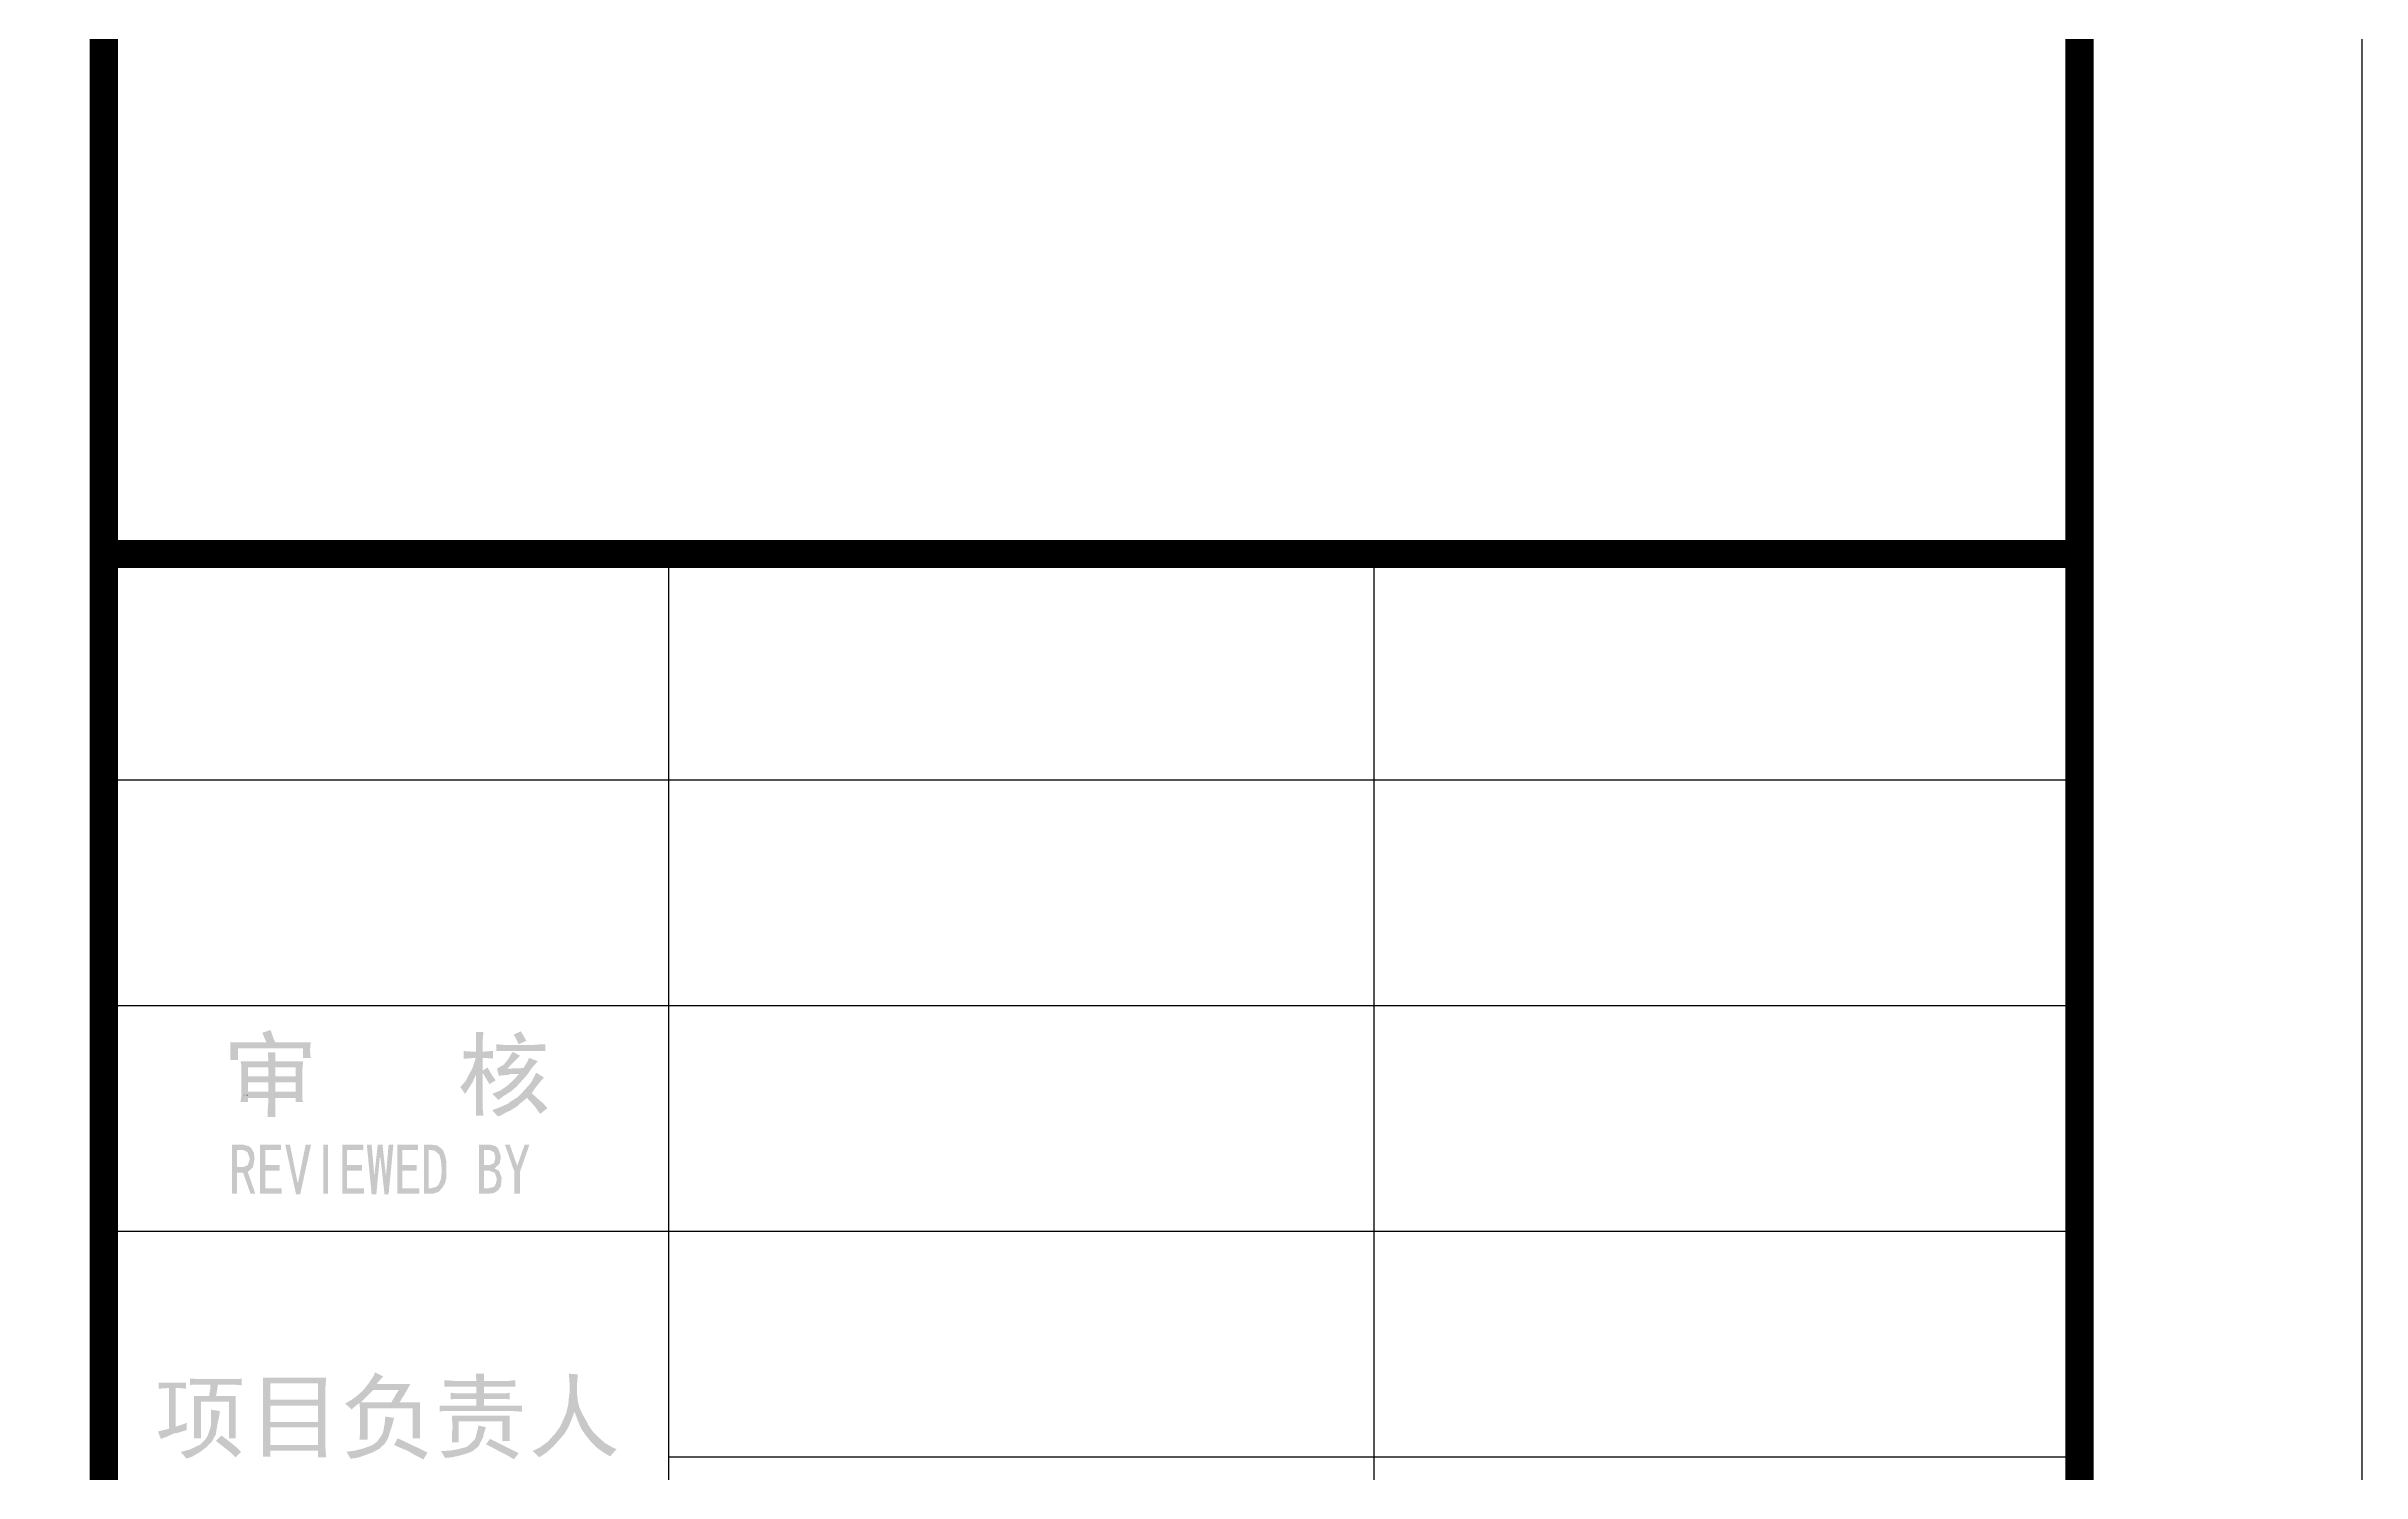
# Model space of a CAD drawing. Extents: x 290727 to 13733020, y 1731457 to 3643100.
# Drawn here: x 316325 to 320427, y 2188873 to 2191402 of the extents above; entities that cross this region are included whole.
import ezdxf
from ezdxf.enums import TextEntityAlignment as Align

# ---------------------------------------------------------------- set-up
doc = ezdxf.new("R2010")
doc.units = 0
doc.header["$LTSCALE"] = 10
doc.layers.get('0').update_dxf_attribs({"linetype": 'CONTINUOUS'})
doc.layers.add('-0 图签', color=7, linetype='CONTINUOUS')
doc.layers.add('-0 图签填写', color=4, linetype='CONTINUOUS')
doc.layers.add('VHSoft_barcode', color=1, linetype='CONTINUOUS', plot=False)
doc.layers.add('VHSoft_boundary', color=5, linetype='CONTINUOUS', plot=False)
doc.layers.get('0').off()
doc.styles.add('HNSJY', font='HNSJY-07', dxfattribs={"width": 0.8, "bigfont": 'HNSJY-HZ'})

# ---------------------------------------------------------------- blocks, each defined once
blk = doc.blocks.new('vhtemplate_标准图框_A2')
at = {"layer": '-0 图签'}
h = blk.add_hatch(color=256, dxfattribs=at)
h.paths.add_polyline_path([(519.831, 173.272), (519.108, 173.272), (519.108, 172.935), (519.831, 172.935)], flags=16)
h.paths.add_polyline_path([(519.831, 173.802), (519.108, 173.802), (519.108, 173.489), (519.831, 173.489)], flags=16)
h.paths.add_polyline_path([(520.795, 173.272), (520.072, 173.272), (520.072, 172.935), (520.795, 172.935)], flags=16)
h.paths.add_polyline_path([(520.795, 173.802), (520.072, 173.802), (520.072, 173.489), (520.795, 173.489)], flags=16)
h.paths.add_polyline_path([(519.831, 172.669), (519.831, 172.718), (519.108, 172.718), (519.108, 172.573), (518.843, 172.573), (518.867, 172.79), (518.867, 173.899), (518.843, 174.019), (519.831, 174.019), (519.807, 174.332), (520.072, 174.332), (520.072, 174.019), (521.06, 174.019), (521.036, 173.754), (521.036, 172.645), (521.06, 172.573), (520.795, 172.573), (520.795, 172.718), (520.072, 172.718), (520.072, 172.043), (519.807, 172.043), (519.807, 172.332)])
h.paths.add_polyline_path([(521.06, 174.477), (521.06, 174.14), (521.326, 174.14), (521.301, 174.405), (521.326, 174.694), (520.072, 174.694), (520.024, 174.79), (519.904, 175.128), (519.614, 175.031), (519.639, 174.959), (519.759, 174.694), (518.482, 174.694), (518.482, 174.067), (518.747, 174.067), (518.747, 174.477)])
h.paths.add_polyline_path([(527.905, 174.622), (527.905, 174.381), (529.64, 174.381), (529.64, 174.622), (529.52, 174.622), (529.206, 174.597), (528.194, 174.597)])
h.paths.add_polyline_path([(529.375, 174.019), (529.062, 174.14), (529.014, 174.019), (528.869, 173.778), (528.291, 173.754), (528.749, 174.212), (528.483, 174.356), (528.339, 174.115), (528.17, 173.899), (527.929, 173.754), (528.001, 173.489), (528.05, 173.513), (528.339, 173.537), (528.387, 173.561), (528.7, 173.561), (528.532, 173.368), (528.291, 173.151), (528.05, 172.983), (527.76, 172.862), (527.977, 172.645), (528.17, 172.79), (528.435, 172.959), (528.628, 173.127), (528.845, 173.368), (529.014, 173.561), (529.182, 173.802)])
h.paths.add_polyline_path([(529.086, 172.621), (529.279, 172.404), (529.447, 172.163), (529.472, 172.163), (529.713, 172.356), (529.568, 172.525), (529.423, 172.645), (529.158, 172.886), (529.255, 173.031), (529.423, 173.248), (529.592, 173.441), (529.327, 173.609), (529.303, 173.585), (529.158, 173.296), (529.062, 173.176), (528.845, 172.935), (528.652, 172.742), (528.387, 172.573), (528.339, 172.525), (528.074, 172.404), (527.76, 172.284), (527.953, 172.067), (528.05, 172.091), (528.315, 172.236), (528.387, 172.26), (528.652, 172.428), (528.724, 172.501), (528.99, 172.718)])
h.paths.add_polyline_path([(527.086, 174.356), (526.748, 174.381), (526.748, 174.115), (526.869, 174.115), (527.182, 174.14), (527.062, 173.778), (526.917, 173.513), (526.821, 173.32), (526.628, 173.103), (526.796, 172.862), (526.893, 173.007), (527.062, 173.272), (527.182, 173.537), (527.182, 172.091), (527.447, 172.091), (527.423, 172.332), (527.423, 173.609), (527.495, 173.489), (527.664, 173.2), (527.881, 173.344), (527.76, 173.513), (527.592, 173.802), (527.423, 173.682), (527.423, 174.14), (527.471, 174.14), (527.785, 174.115), (527.785, 174.381), (527.736, 174.381), (527.423, 174.356), (527.423, 174.766), (527.447, 175.055), (527.182, 175.055), (527.182, 174.356)])
h.paths.add_polyline_path([(528.7, 174.622), (528.965, 174.742), (528.917, 174.838), (528.773, 175.079), (528.508, 174.959), (528.556, 174.911)])
h = blk.add_hatch(color=256, dxfattribs=at)
h.paths.add_polyline_path([(520.424, 171.061), (520.593, 171.061), (520.858, 169.735), (520.882, 169.735), (521.148, 171.061), (521.34, 171.061), (520.955, 169.301), (520.81, 169.301)])
h.paths.add_polyline_path([(519.099, 170.338), (519.171, 170.555), (519.099, 170.772), (519.099, 170.796), (518.954, 170.868), (518.713, 170.868), (518.713, 170.265), (518.93, 170.265)], flags=16)
h.paths.add_polyline_path([(525.969, 170.193), (525.944, 170.482), (525.896, 170.675), (525.872, 170.723), (525.727, 170.844), (525.607, 170.868), (525.511, 170.868), (525.511, 169.518), (525.607, 169.518), (525.776, 169.566), (525.872, 169.663), (525.944, 169.856), (525.969, 170.121)], flags=16)
h.paths.add_polyline_path([(525.993, 169.542), (525.872, 169.398), (525.679, 169.325), (525.342, 169.325), (525.342, 171.061), (525.607, 171.061), (525.8, 171.037), (525.944, 170.94), (526.017, 170.868), (526.089, 170.675), (526.137, 170.458), (526.137, 169.904), (526.089, 169.687)])
h.paths.add_polyline_path([(524.57, 170.145), (524.57, 169.518), (525.173, 169.518), (525.173, 169.325), (524.402, 169.325), (524.402, 171.061), (525.125, 171.061), (525.125, 170.868), (524.57, 170.868), (524.57, 170.338), (525.077, 170.338), (525.077, 170.145)])
h.paths.add_polyline_path([(524.088, 169.301), (523.944, 169.301), (523.799, 170.603), (523.775, 170.603), (523.654, 169.301), (523.486, 169.301), (523.317, 171.061), (523.486, 171.061), (523.582, 169.952), (523.703, 171.061), (523.871, 171.061), (523.992, 169.952), (524.088, 171.061), (524.257, 171.061)])
h.paths.add_polyline_path([(522.618, 170.145), (522.618, 169.518), (523.221, 169.518), (523.221, 169.325), (522.449, 169.325), (522.449, 171.061), (523.196, 171.061), (523.196, 170.868), (522.618, 170.868), (522.618, 170.338), (523.148, 170.338), (523.148, 170.145)])
h.paths.add_polyline_path([(521.774, 169.325), (521.774, 171.061), (521.943, 171.061), (521.943, 169.325)])
h.paths.add_polyline_path([(519.725, 170.145), (519.725, 169.518), (520.304, 169.518), (520.304, 169.325), (519.533, 169.325), (519.533, 171.061), (520.28, 171.061), (520.28, 170.868), (519.725, 170.868), (519.725, 170.338), (520.232, 170.338), (520.232, 170.145)])
h.paths.add_polyline_path([(519.316, 170.772), (519.219, 170.94), (519.123, 171.013), (518.93, 171.061), (518.544, 171.061), (518.544, 169.325), (518.713, 169.325), (518.713, 170.073), (518.93, 170.073), (519.195, 169.325), (519.364, 169.325), (519.099, 170.097), (519.123, 170.121), (519.267, 170.241), (519.291, 170.314), (519.34, 170.555)])
h = blk.add_hatch(color=256, dxfattribs=at)
h.paths.add_polyline_path([(527.921, 169.783), (527.921, 169.856), (527.849, 170.073), (527.825, 170.073), (527.656, 170.145), (527.463, 170.145), (527.463, 169.518), (527.632, 169.518), (527.825, 169.566), (527.849, 169.591)], flags=16)
h.paths.add_polyline_path([(527.825, 170.796), (527.68, 170.868), (527.463, 170.868), (527.463, 170.338), (527.68, 170.338), (527.825, 170.41), (527.873, 170.603)], flags=16)
h.paths.add_polyline_path([(527.969, 169.446), (527.825, 169.35), (527.656, 169.325), (527.294, 169.325), (527.294, 171.061), (527.68, 171.061), (527.873, 171.013), (527.969, 170.916), (528.042, 170.723), (528.066, 170.603), (528.017, 170.386), (527.849, 170.217), (528.017, 170.121), (528.017, 170.097), (528.09, 169.904), (528.09, 169.856), (528.066, 169.591)])
h.paths.add_polyline_path([(528.741, 169.325), (528.741, 170.097), (529.078, 171.061), (528.909, 171.061), (528.644, 170.314), (528.379, 171.061), (528.21, 171.061), (528.548, 170.097), (528.548, 169.325)])
h = blk.add_hatch(color=256, dxfattribs=at)
h.paths.add_polyline_path([(518.162, 160.75), (517.969, 160.557), (518.282, 160.316), (518.523, 160.123), (518.668, 159.978), (518.861, 160.171), (518.692, 160.34), (518.451, 160.533)])
h.paths.add_polyline_path([(517.969, 160.798), (517.993, 160.966), (518.041, 161.256), (518.065, 161.328), (518.114, 161.617), (517.8, 161.665), (517.8, 161.183), (517.776, 161.039), (517.68, 160.75), (517.608, 160.629), (517.391, 160.412), (517.318, 160.388), (517.077, 160.267), (516.74, 160.171), (516.74, 160.147), (516.933, 159.93), (517.125, 160.002), (517.415, 160.171), (517.632, 160.34), (517.824, 160.533)])
h.paths.add_polyline_path([(516.619, 160.846), (516.933, 160.942), (516.933, 161.208), (516.836, 161.159), (516.547, 161.063), (516.547, 162.437), (516.619, 162.437), (516.909, 162.413), (516.909, 162.63), (515.944, 162.63), (515.944, 162.413), (515.993, 162.413), (516.306, 162.437), (516.306, 160.991), (515.92, 160.894), (516.017, 160.629), (516.21, 160.701), (516.475, 160.822)])
h.paths.add_polyline_path([(517.198, 160.653), (517.439, 160.653), (517.439, 161.955), (518.427, 161.955), (518.427, 160.653), (518.668, 160.653), (518.668, 162.148), (517.969, 162.148), (517.993, 162.244), (518.041, 162.557), (518.572, 162.557), (518.885, 162.533), (518.885, 162.774), (518.764, 162.75), (517.366, 162.75), (517.053, 162.774), (517.053, 162.533), (517.15, 162.557), (517.776, 162.557), (517.776, 162.461), (517.728, 162.148), (517.198, 162.148)])
h = blk.add_hatch(color=256, dxfattribs=at)
h.paths.add_polyline_path([(521.585, 161.039), (519.897, 161.039), (519.897, 160.412), (521.585, 160.412)], flags=16)
h.paths.add_polyline_path([(521.585, 161.81), (519.897, 161.81), (519.897, 161.232), (521.585, 161.232)], flags=16)
h.paths.add_polyline_path([(521.585, 162.605), (519.897, 162.605), (519.897, 162.027), (521.585, 162.027)], flags=16)
h.paths.add_polyline_path([(521.585, 160.219), (521.585, 159.978), (521.874, 159.978), (521.85, 160.316), (521.85, 162.485), (521.874, 162.798), (519.632, 162.798), (519.632, 160.002), (519.897, 160.002), (519.897, 160.219)])
h = blk.add_hatch(color=256, dxfattribs=at)
h.paths.add_polyline_path([(524.284, 160.412), (524.501, 160.316), (524.79, 160.195), (525.031, 160.051), (525.321, 159.906), (525.465, 160.147), (525.176, 160.292), (524.911, 160.412), (524.67, 160.533), (524.405, 160.653)])
h.paths.add_polyline_path([(523.85, 160.774), (523.682, 160.533), (523.513, 160.412), (523.199, 160.292), (522.91, 160.219), (522.597, 160.171), (522.742, 159.93), (522.958, 159.954), (523.248, 160.051), (523.513, 160.147), (523.778, 160.292), (523.971, 160.484), (524.067, 160.653), (524.164, 160.966), (524.212, 161.111), (524.284, 161.376), (523.971, 161.424), (523.947, 161.159), (523.898, 160.894)])
h.paths.add_polyline_path([(524.356, 162.22), (524.453, 162.364), (523.537, 162.364), (523.103, 161.931), (524.188, 161.931)], flags=16)
h.paths.add_polyline_path([(523.055, 161.906), (523.055, 161.882), (523.079, 161.641), (523.079, 160.846), (523.055, 160.605), (523.344, 160.605), (523.344, 161.714), (524.935, 161.714), (524.935, 160.653), (525.2, 160.653), (525.2, 161.931), (524.477, 161.931), (524.525, 162.003), (524.67, 162.244), (524.863, 162.581), (523.682, 162.581), (523.682, 162.605), (523.898, 162.847), (523.609, 162.991), (523.561, 162.871), (523.368, 162.581), (523.175, 162.34), (522.958, 162.148), (522.79, 162.027), (522.549, 161.882), (522.79, 161.665), (522.814, 161.714)])
h = blk.add_hatch(color=256, dxfattribs=at)
h.paths.add_polyline_path([(527.779, 160.316), (527.538, 160.436), (527.683, 160.629), (528.695, 160.123), (528.526, 159.906), (528.333, 160.026), (528.092, 160.147)])
h.paths.add_polyline_path([(527.152, 160.629), (526.936, 160.412), (526.839, 160.34), (526.55, 160.267), (526.285, 160.219), (525.947, 160.195), (526.092, 159.954), (526.333, 159.978), (526.646, 160.051), (526.887, 160.123), (527.056, 160.195), (527.273, 160.364), (527.442, 160.701), (527.442, 160.75), (527.538, 161.039), (527.273, 161.111), (527.249, 160.991), (527.177, 160.701)])
h.paths.add_polyline_path([(526.333, 160.509), (526.333, 160.846), (526.357, 161.039), (526.333, 161.352), (526.333, 161.449), (528.382, 161.449), (528.382, 160.557), (528.117, 160.557), (528.117, 161.256), (526.574, 161.256), (526.574, 160.509)])
h.paths.add_polyline_path([(527.201, 162.678), (526.502, 162.678), (526.237, 162.702), (526.068, 162.702), (526.068, 162.485), (527.201, 162.485), (527.201, 162.244), (526.478, 162.244), (526.285, 162.268), (526.285, 162.027), (526.453, 162.051), (527.201, 162.051), (527.201, 161.81), (525.899, 161.81), (525.899, 161.593), (525.995, 161.617), (528.502, 161.617), (528.816, 161.593), (528.816, 161.81), (527.466, 161.81), (527.466, 162.051), (528.213, 162.051), (528.382, 162.027), (528.382, 162.268), (528.213, 162.244), (527.466, 162.244), (527.466, 162.485), (528.575, 162.485), (528.575, 162.702), (528.478, 162.702), (528.237, 162.678), (527.466, 162.678), (527.466, 162.943), (527.177, 162.943)])
blk.add_hatch(color=256, dxfattribs=at).paths.add_polyline_path([(529.731, 160.533), (529.466, 160.34), (529.177, 160.195), (529.201, 160.195), (529.418, 159.978), (529.683, 160.147), (529.924, 160.364), (530.31, 160.798), (530.455, 161.039), (530.575, 161.328), (530.672, 161.593), (530.792, 161.28), (530.913, 160.991), (531.081, 160.75), (531.274, 160.509), (531.467, 160.316), (531.708, 160.147), (531.949, 160.002), (531.949, 160.026), (532.166, 160.267), (532.045, 160.316), (531.756, 160.484), (531.539, 160.677), (531.322, 160.894), (531.154, 161.135), (531.154, 161.159), (530.961, 161.497), (530.84, 161.762), (530.792, 161.979), (530.768, 162.196), (530.768, 162.605), (530.792, 162.919), (530.479, 162.943), (530.479, 162.871), (530.503, 162.557), (530.503, 162.268), (530.479, 162.148), (530.455, 161.858), (530.382, 161.545), (530.286, 161.328), (530.165, 161.063), (529.973, 160.798), (529.924, 160.75)])
for p, q in [((534, 192), (534, 62)), ((559, 192), (559, 112)), ((514, 184), (584, 184)), ((514, 176), (584, 176)), ((514, 168), (584, 168)), ((534, 160), (584, 160))]:
    blk.add_line(p, q, dxfattribs=at)
for points in [[(0, 420), (594, 420), (594, 0), (0, 0)], [(514, 10), (584, 10), (584, 410), (514, 410)]]:
    blk.add_lwpolyline(points, close=True, dxfattribs=at)
at = {"layer": '-0 图签', "const_width": 1}
blk.add_lwpolyline([(25, 410), (584, 410), (584, 10), (25, 10)], close=True, dxfattribs=at)
for points in [[(514, 410), (514, 10)], [(514, 192), (584, 192)]]:
    blk.add_lwpolyline(points, dxfattribs=at)
at = {"layer": 'VHSoft_boundary'}
blk.add_lwpolyline([(0, 420), (594, 420), (594, 0), (0, 0)], close=True, dxfattribs=at)
at = {"layer": '-0 图签填写', "style": 'HNSJY', "width": 0.8}
for tag, height, p in [('审核', 3.5, (546.688, 172)), ('项目负责人', 3.5, (546.688, 164)), ('项目负责人2', 3.5, (546.688, 156)), ('专业负责人', 3.5, (546.688, 148)), ('专业负责人2', 3.5, (546.688, 140)), ('校对', 3.5, (546.688, 132)), ('设计', 3.5, (546.688, 124)), ('制图', 3.5, (546.688, 116)), ('建设单位', 3.5, (559, 107)), ('工程名称', 3.5, (559, 97)), ('项目名称', 3.5, (559, 87)), ('合同编号', 3.5, (559, 77)), ('项目编号', 3.5, (559, 67)), ('图名', 5, (548.663, 40.5)), ('图别', 3.5, (539.5, 22)), ('图号', 3.5, (573.5, 22)), ('版次', 3.5, (539.5, 14)), ('日期', 3.5, (573.5, 14))]:
    blk.add_attdef(tag, text='', height=height, dxfattribs=at).set_placement(p, align=Align.MIDDLE_CENTER)
at = {"layer": 'VHSoft_barcode', "color": 0, "style": 'HNSJY', "width": 0.8}
blk.add_text('A2_审核', height=0.035, dxfattribs=at).set_placement((519.027, 172.813), align=Align.MIDDLE)

msp = doc.modelspace()

# ---------------------------------------------------------------- block references
at = {"color": 3, "linetype": 'Continuous', "xscale": 50, "yscale": 50, "zscale": 50}
msp.add_blockref('vhtemplate_标准图框_A2', (290726.6, 2180901.8), dxfattribs=at)

doc.saveas('drawing.dxf')
